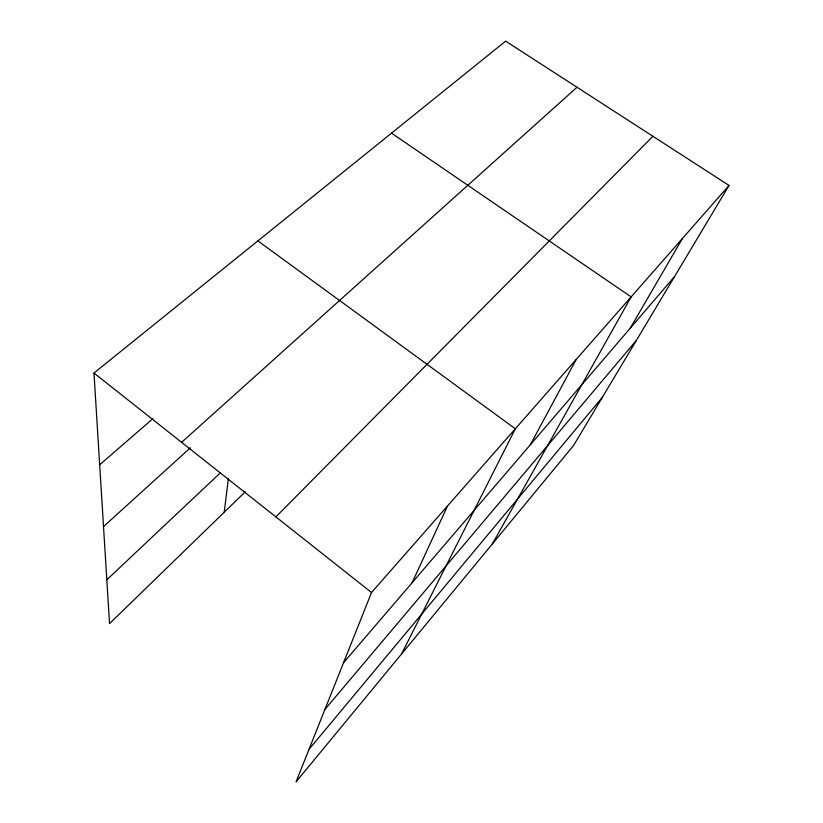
<?xml version="1.0" encoding="UTF-8"?>
<svg xmlns="http://www.w3.org/2000/svg" width="823" height="823" viewBox="0 0 823 823"><rect width="100%" height="100%" fill="white"/><g stroke="black" fill="none" stroke-linecap="round" stroke-linejoin="round"><path stroke-width="1.23" d="M224.226 512.235L228.403 478.492M729.024 185.442L371.523 592.519L296.064 781.85L573.549 445.51L729.024 185.442L505.631 41.15L93.976 373.035L109.541 623.608L245.326 491.743M412.086 582.766L447.527 505.98M401.552 653.987L515.342 428.762L257.887 240.882M530.393 444.718L576.203 359.456M492.349 543.931L631.148 296.897L391.522 133.141M630.223 328.233L682.421 238.505M309.026 749.321L602.374 397.293M324.9 709.488L636.416 340.352M343.52 662.772L674.665 276.384M275.89 516.895L652.917 136.279M106.815 579.804L220.08 473.091M103.513 526.586L190.401 447.784M181.616 442.342L577.005 87.248M99.676 464.789L152.975 418.619M93.976 373.035L371.523 592.519"/></g></svg>
